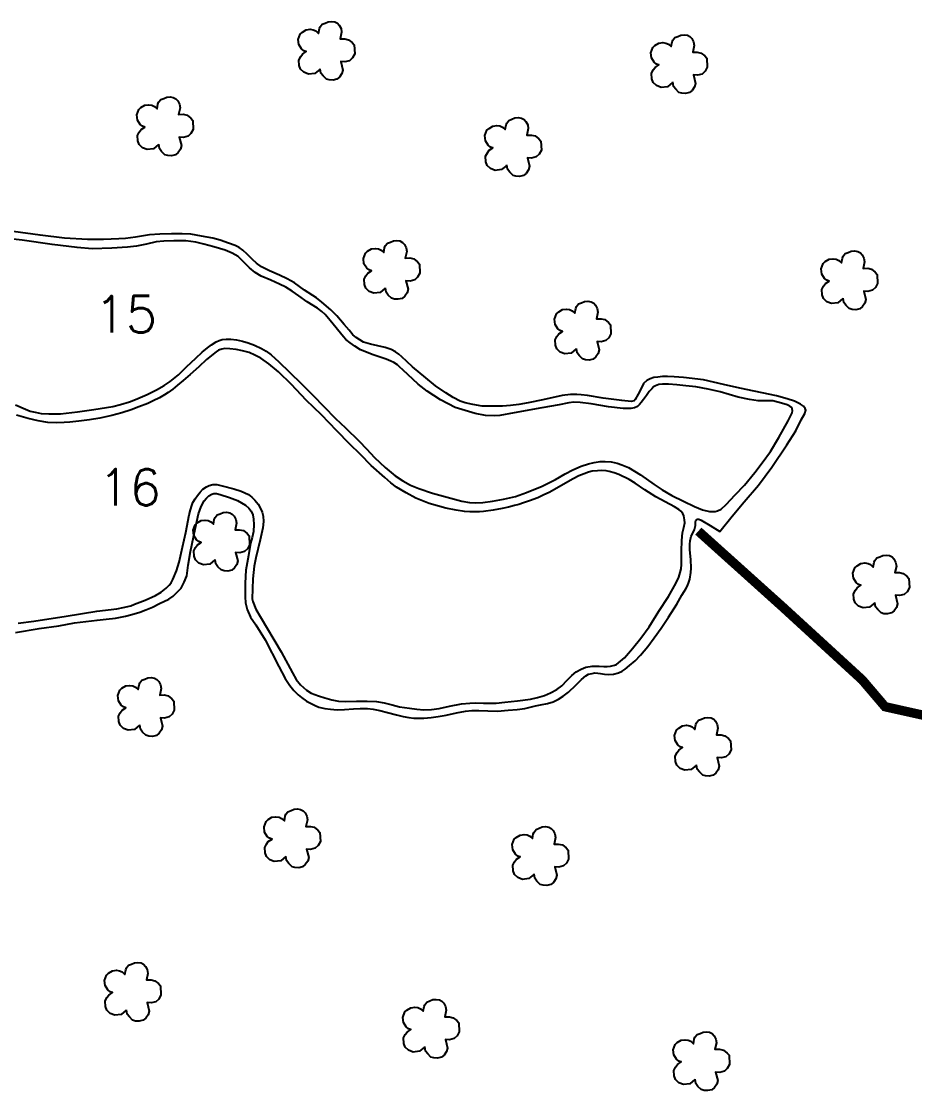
# Model space of a CAD drawing. Extents: x 728902 to 732052, y 7818439 to 7822894.
# Drawn here: x 729953 to 730429, y 7819767 to 7820338 of the extents above; entities that cross this region are included whole.
import ezdxf

# ---------------------------------------------------------------- set-up
doc = ezdxf.new("R2010")
doc.units = 0
doc.header["$MEASUREMENT"] = 0
doc.linetypes.add('CONTINUO', pattern=[0])
doc.layers.add('0114000205', color=1, linetype='Continuous', lineweight=25)
for name, color, linetype in [('0114000205015', 5, 'Continuous'), ('0114000205016', 5, 'Continuous'), ('ESTRADA', 1, 'Continuous'), ('MATO', 3, 'Continuous'), ('TEXTO_NUN_TAL', 7, 'Continuous')]:
    doc.layers.add(name, color=color, linetype=linetype)
doc.styles.add('Simplex', font='simplex.shx')

msp = doc.modelspace()

# ---------------------------------------------------------------- linework, layer by layer
at = {"layer": '0114000205'}
msp.add_lwpolyline([(729949.6, 7820011.75), (729962.31, 7820013.96), (729972.82, 7820015.35), (729981.19, 7820016.91), (729993.18, 7820018.43), (729997.96, 7820018.89), (730003.09, 7820019.52), (730008.4, 7820020.52), (730011.77, 7820021.41), (730015.99, 7820022.77), (730019.15, 7820023.93), (730022.68, 7820025.34), (730026.47, 7820027.25), (730031.42, 7820029.7), (730033.81, 7820031.25), (730036.28, 7820033.7), (730038.03, 7820035.56), (730039.72, 7820038.65), (730041, 7820042.14), (730041.87, 7820047.73), (730043.1, 7820054.98), (730045.61, 7820066.96), (730047.3, 7820075.24), (730048.79, 7820079.06), (730050.25, 7820082.03), (730051.51, 7820083.58), (730052.83, 7820084.76), (730054.36, 7820085.65), (730055.43, 7820085.97), (730056.89, 7820085.95), (730058.79, 7820085.56), (730063.87, 7820083.85), (730068.14, 7820082.19), (730070.18, 7820081.11), (730072.41, 7820079.83), (730074.24, 7820078.19), (730075.48, 7820076.58), (730076.29, 7820074.68), (730076.73, 7820072.34), (730076.8, 7820069.53), (730076.69, 7820065.67), (730075.96, 7820062.57), (730075.08, 7820059.5), (730073.95, 7820052.91), (730072.53, 7820045.13), (730072.2, 7820038.2), (730072.2, 7820030.86), (730072.35, 7820027.69), (730073.26, 7820024.11), (730075.02, 7820020.09), (730077.83, 7820015.86), (730082.92, 7820007.84), (730090.11, 7819993.71), (730093.5, 7819987.28), (730096.02, 7819983.54), (730098.24, 7819980.97), (730100.46, 7819978.63), (730102.28, 7819977.11), (730105.03, 7819975.18), (730109.58, 7819972.83), (730111.55, 7819972.05), (730114.65, 7819971.3), (730117.79, 7819970.91), (730121.38, 7819970.61), (730125.28, 7819970.68), (730130.11, 7819971.16), (730133.57, 7819971.34), (730137.49, 7819971.25), (730140.58, 7819970.88), (730144.02, 7819970.15), (730148.22, 7819969.2), (730153.06, 7819967.85), (730156.59, 7819967.03), (730159.48, 7819966.43), (730162.27, 7819966.18), (730164.93, 7819966.13), (730167.58, 7819966.15), (730171.48, 7819966.48), (730175.28, 7819967.05), (730179.48, 7819967.8), (730185.08, 7819969), (730189.73, 7819969.93), (730193.11, 7819970.16), (730196.89, 7819970.23), (730201.7, 7819970.03), (730206.95, 7819969.87), (730212.49, 7819970.3), (730217.33, 7819970.78), (730221.41, 7819971.36), (730227.21, 7819972.64), (730229.83, 7819973.17), (730233.54, 7819973.86), (730236.57, 7819974.82), (730239.5, 7819976.26), (730241.86, 7819977.82), (730244.69, 7819980), (730248.72, 7819983.76), (730251.68, 7819986.79), (730254.11, 7819988.74), (730255.53, 7819989.56), (730257.34, 7819990.02), (730258.77, 7819990.25), (730260.42, 7819990.18), (730261.85, 7819989.95), (730263.91, 7819989.54), (730266.13, 7819989.34), (730268.84, 7819989.63), (730271.45, 7819990.32), (730273.4, 7819991.21), (730275.01, 7819992.3), (730277.35, 7819994.15), (730280.35, 7819996.65), (730283.24, 7819999.8), (730287.12, 7820004.33), (730290.49, 7820008.94), (730294.25, 7820014.09), (730298.15, 7820019.97), (730302.51, 7820026.95), (730305.24, 7820031.77), (730306.45, 7820033.74), (730307.39, 7820035.21), (730308.2, 7820036.77), (730309.04, 7820038.74), (730309.48, 7820040.27), (730310.08, 7820043.78), (730310.22, 7820046.23), (730309.99, 7820050.83), (730309.53, 7820055.99), (730309.55, 7820058.92), (730309.71, 7820060.81), (730310.28, 7820063.18), (730311.31, 7820065.16), (730312.04, 7820066.81), (730312.52, 7820068.87), (730312.48, 7820070.96), (730312.74, 7820071.62), (730313.15, 7820072.06), (730313.7, 7820072.32), (730314.39, 7820072.35), (730315.64, 7820071.84), (730320.38, 7820068.94), (730325.58, 7820065.78), (730332.13, 7820073.83), (730338.54, 7820081.49), (730346.2, 7820090.38), (730353.26, 7820100.13), (730361.27, 7820112.04), (730366.04, 7820119.51), (730369.01, 7820125.31), (730370.87, 7820128.73), (730371.39, 7820130.55), (730371.13, 7820131.44), (730370.13, 7820132.62), (730368.64, 7820133.7), (730365.45, 7820135.35), (730361.52, 7820136.52), (730355.71, 7820138.06), (730336.18, 7820142.25), (730327.44, 7820144.26), (730316.86, 7820146.67), (730306.22, 7820147.91), (730301.2, 7820148.31), (730297.61, 7820148.46), (730294.86, 7820148.41), (730292.39, 7820148.18), (730290.27, 7820147.84), (730288.42, 7820147.26), (730286.61, 7820146.26), (730284.88, 7820144.72), (730283.76, 7820142.45), (730281.93, 7820139.1), (730280.41, 7820136.24), (730279.77, 7820135.52), (730278.16, 7820135.04), (730273.22, 7820135.57), (730263.23, 7820136.94), (730254.84, 7820138.31), (730251.62, 7820138.73), (730249.19, 7820138.9), (730245.91, 7820138.79), (730241.33, 7820138.25), (730231.13, 7820135.99), (730223.16, 7820134.39), (730218.23, 7820133.53), (730213.87, 7820133.05), (730209.47, 7820132.67), (730204.19, 7820132.56), (730198.73, 7820132.67), (730193.78, 7820133.49), (730189.57, 7820134.31), (730186.96, 7820135.24), (730183.2, 7820137.22), (730179.29, 7820139.71), (730173.76, 7820143.52), (730168.69, 7820147.8), (730161.58, 7820153.57), (730158.52, 7820156.38), (730155.76, 7820158.94), (730154.16, 7820160.4), (730152.48, 7820161.59), (730150.06, 7820162.85), (730146.93, 7820163.93), (730139.14, 7820165.65), (730135.38, 7820166.85), (730133.37, 7820167.93), (730131.47, 7820169.23), (730129.64, 7820170.72), (730127.7, 7820173.25), (730125.02, 7820176.28), (730121.07, 7820180.9), (730117.94, 7820184.1), (730113.12, 7820188.2), (730110.22, 7820190.44), (730103.81, 7820194.6), (730098.48, 7820198.49), (730094.64, 7820200.54), (730090.58, 7820202.48), (730085.25, 7820204.83), (730080.96, 7820207.06), (730078.24, 7820208.92), (730076.2, 7820210.9), (730073.28, 7820213.77), (730071.01, 7820215.9), (730069.03, 7820217.27), (730066.8, 7820218.28), (730063.26, 7820219.69), (730058.82, 7820221.19), (730054.94, 7820222.23), (730048.87, 7820223.31), (730043.17, 7820224.32), (730038.54, 7820224.54), (730032.88, 7820224.62), (730026.73, 7820224.47), (730021.15, 7820224.02), (730013.75, 7820222.76), (730008.28, 7820222.05), (730004.74, 7820221.83), (729996.55, 7820221.64), (729988.15, 7820221.53), (729975.74, 7820222.35), (729962.89, 7820223.92), (729948.43, 7820225.89)], dxfattribs=at)
at = {"layer": '0114000205015'}
msp.add_lwpolyline([(729949.71, 7820133.25), (729954.91, 7820130.97), (729957.51, 7820130.03), (729960.1, 7820129.34), (729963.34, 7820128.7), (729967.35, 7820128.54), (729973.68, 7820128.61), (729982.78, 7820129.65), (729991.4, 7820130.87), (730001.66, 7820132.43), (730005.74, 7820133.45), (730010.47, 7820134.99), (730013.73, 7820136.19), (730019.82, 7820138.76), (730024.9, 7820141.29), (730028.99, 7820143.58), (730032.11, 7820145.73), (730036.55, 7820149.39), (730040.87, 7820153.6), (730045.86, 7820158.16), (730049.26, 7820161.35), (730052.05, 7820163.66), (730054.31, 7820165.34), (730056.67, 7820166.89), (730058.35, 7820167.7), (730059.91, 7820168.17), (730062.13, 7820168.43), (730064.56, 7820168.43), (730067.58, 7820168.1), (730070.71, 7820167.37), (730073.85, 7820166.48), (730077.28, 7820165.23), (730080.89, 7820163.48), (730083.44, 7820161.95), (730086.03, 7820159.94), (730090.13, 7820156.3), (730095.94, 7820150.75), (730102.32, 7820144.49), (730108.43, 7820138.33), (730114.18, 7820132.51), (730120.36, 7820126.11), (730125.68, 7820121.08), (730133.08, 7820113.89), (730136.9, 7820109.76), (730141.25, 7820105.22), (730146.96, 7820099.89), (730152.19, 7820095.4), (730156.28, 7820092.75), (730160.38, 7820090.42), (730164.87, 7820088.6), (730172.18, 7820086.25), (730180.06, 7820084.01), (730187.83, 7820081.94), (730192.02, 7820081.19), (730195.09, 7820081.03), (730199.08, 7820081.29), (730204.28, 7820082), (730210.05, 7820083.01), (730216.52, 7820084.48), (730222.42, 7820086.5), (730230.76, 7820089.88), (730237.75, 7820093.47), (730242.95, 7820096.55), (730247.11, 7820098.72), (730251.45, 7820100.56), (730255.47, 7820101.83), (730258.4, 7820102.64), (730261.59, 7820103.09), (730264.26, 7820103.11), (730267.52, 7820102.83), (730270.68, 7820102.24), (730273.26, 7820101.23), (730276.71, 7820099.84), (730283.18, 7820096.01), (730290.46, 7820090.86), (730294.83, 7820088.02), (730299.96, 7820084.91), (730306.12, 7820081.96), (730312.03, 7820079.09), (730316.35, 7820077.3), (730320.06, 7820076.45), (730322.99, 7820076.38), (730324.38, 7820076.85), (730326.32, 7820077.66), (730328.84, 7820080.2), (730333.67, 7820085.35), (730338.65, 7820090.5), (730344.2, 7820097.21), (730348.22, 7820102.4), (730352.54, 7820108.36), (730357.01, 7820115.92), (730362.04, 7820124.87), (730364.12, 7820129.03), (730364.35, 7820130.12), (730364.07, 7820131.39), (730363.62, 7820132.05), (730362.82, 7820132.67), (730361.5, 7820133.3), (730358.52, 7820134.2), (730353.9, 7820135.45), (730351.08, 7820135.48), (730349.83, 7820135.48), (730348.15, 7820135.41), (730346.02, 7820135.51), (730341.33, 7820136.24), (730335.24, 7820137.44), (730325.74, 7820140.21), (730319.31, 7820141.64), (730312.78, 7820142.85), (730307.47, 7820143.48), (730302.6, 7820143.99), (730298.08, 7820144.35), (730295, 7820144.28), (730293, 7820144.11), (730291.19, 7820143.51), (730290.18, 7820142.91), (730289.17, 7820141.91), (730287.9, 7820140.43), (730286.37, 7820138.35), (730284.79, 7820136.17), (730283.59, 7820134.64), (730282.73, 7820133.5), (730281.66, 7820132.42), (730280.03, 7820131.75), (730278, 7820131.44), (730273.91, 7820131.44), (730266.15, 7820132.23), (730256.95, 7820133.86), (730251.05, 7820134.54), (730247.65, 7820134.69), (730244.92, 7820134.35), (730239.84, 7820133.4), (730230.6, 7820131.81), (730215.81, 7820129.01), (730208.11, 7820127.65), (730205.09, 7820127.38), (730200.51, 7820127.69), (730194.91, 7820128.71), (730184.35, 7820131.85), (730176.47, 7820136.05), (730169.43, 7820140.59), (730164.51, 7820144.31), (730156.33, 7820151.93), (730154.75, 7820153.46), (730153.5, 7820154.68), (730151.62, 7820155.84), (730150.04, 7820156.65), (730147.47, 7820157.7), (730140.58, 7820159.94), (730133.76, 7820162.63), (730130.77, 7820164.55), (730128.28, 7820166.33), (730125.86, 7820168.26), (730124.68, 7820169.55), (730117.6, 7820178.31), (730114.91, 7820181.52), (730113.17, 7820183.15), (730110.86, 7820184.85), (730105.26, 7820188.36), (730100.82, 7820191.46), (730097.35, 7820193.93), (730093.87, 7820196.05), (730090.55, 7820197.78), (730085.86, 7820199.79), (730080.71, 7820202.06), (730077.57, 7820204.03), (730074.61, 7820206.49), (730071.39, 7820209.68), (730068.41, 7820212.42), (730065.32, 7820214.3), (730061.5, 7820215.85), (730055.42, 7820217.61), (730050.19, 7820219.08), (730045.87, 7820220.1), (730040.48, 7820220.76), (730034.19, 7820220.87), (730028.86, 7820220.75), (730024.75, 7820220.26), (730019.6, 7820219.09), (730014.25, 7820217.95), (730009.43, 7820217.54), (730001.02, 7820216.86), (729990.52, 7820216.59), (729982.62, 7820217.27), (729969.25, 7820218.97), (729953.24, 7820221.14), (729938.45, 7820222.8)], dxfattribs=at)
at = {"layer": '0114000205016'}
msp.add_lwpolyline([(729951.14, 7820016.76), (729959.41, 7820017.9), (729976.75, 7820020.57), (729992.96, 7820023.13), (730003.65, 7820024.52), (730007.12, 7820025.11), (730011.14, 7820026.15), (730013.08, 7820026.88), (730018.8, 7820029.13), (730024.32, 7820031.56), (730027.44, 7820033.4), (730029.98, 7820035.41), (730031.64, 7820037.11), (730032.72, 7820038.39), (730033.52, 7820040.03), (730035.56, 7820044.78), (730036.92, 7820049.45), (730038.72, 7820057.37), (730040.6, 7820065.24), (730042.4, 7820074.54), (730043.06, 7820077.26), (730043.76, 7820079.54), (730044.35, 7820081.14), (730045.45, 7820083.08), (730046.77, 7820085.02), (730048.12, 7820086.75), (730049.69, 7820088.29), (730051.53, 7820089.64), (730052.98, 7820090.29), (730054.99, 7820090.78), (730057.14, 7820090.75), (730059.95, 7820090.16), (730066.09, 7820088.56), (730070.14, 7820087.31), (730073.91, 7820085.54), (730075.81, 7820084.02), (730077.3, 7820082.49), (730079.14, 7820080.38), (730080.39, 7820078.06), (730081.26, 7820076.12), (730081.85, 7820073.9), (730081.95, 7820070.99), (730081.6, 7820067.69), (730080.29, 7820061.27), (730077.9, 7820051.69), (730077.1, 7820047.18), (730076.23, 7820040.48), (730076.06, 7820035.11), (730076.02, 7820029.73), (730076.34, 7820028.31), (730077.83, 7820024.25), (730080.22, 7820020.36), (730091.46, 7820001.46), (730097.5, 7819990.39), (730099.44, 7819986.71), (730101.8, 7819983.92), (730104.96, 7819980.98), (730107.46, 7819979.52), (730111.37, 7819977.96), (730114.81, 7819976.89), (730118.52, 7819975.88), (730122.05, 7819975.16), (730125.76, 7819974.98), (730131.69, 7819975.19), (730137.4, 7819975.15), (730142.29, 7819974.98), (730146.38, 7819974.35), (730150.68, 7819973.21), (730154.64, 7819972.17), (730159.87, 7819971.48), (730163.89, 7819970.92), (730167.57, 7819970.51), (730171.61, 7819970.78), (730175.77, 7819971.34), (730181.21, 7819972.58), (730187.63, 7819973.8), (730192.04, 7819974.21), (730195.02, 7819974.28), (730199.43, 7819974.07), (730206.19, 7819974.14), (730210.85, 7819974.69), (730217.47, 7819975.39), (730224.48, 7819976.32), (730228.26, 7819977.12), (730232.04, 7819978.23), (730235.23, 7819979.55), (730238.63, 7819981.46), (730241.3, 7819983.43), (730243.98, 7819986.32), (730246.48, 7819988.89), (730248.87, 7819990.83), (730251.47, 7819992.28), (730254.11, 7819993.32), (730257.33, 7819993.91), (730261.21, 7819993.91), (730263.66, 7819993.64), (730265.43, 7819993.64), (730267.12, 7819993.81), (730269.34, 7819994.36), (730270.35, 7819994.82), (730271.53, 7819995.61), (730274.68, 7819998.38), (730278.99, 7820003.28), (730283.43, 7820008.76), (730287.77, 7820014.84), (730293.07, 7820023.19), (730298.21, 7820031.04), (730302.12, 7820037.9), (730303.69, 7820041.28), (730304.45, 7820043.84), (730304.83, 7820045.88), (730305.01, 7820048.18), (730305.01, 7820055.32), (730305.18, 7820060.88), (730305.67, 7820064.97), (730306.29, 7820067.95), (730306.88, 7820070.38), (730306.74, 7820071.95), (730306.36, 7820074.13), (730305.77, 7820075.41), (730304.8, 7820076.56), (730303.73, 7820077.42), (730301.33, 7820078.95), (730291.44, 7820084.3), (730285.59, 7820087.9), (730280.27, 7820091.5), (730277.11, 7820093.55), (730271.67, 7820096.08), (730269.1, 7820097.09), (730266.55, 7820097.76), (730264.94, 7820098.09), (730262.6, 7820098.24), (730260.28, 7820098.18), (730257.47, 7820097.92), (730255.51, 7820097.44), (730253.09, 7820096.57), (730250.32, 7820095.39), (730247.25, 7820093.82), (730239.51, 7820089.39), (730234.75, 7820086.73), (730231.33, 7820085.05), (730228.34, 7820083.74), (730224, 7820082.06), (730220.74, 7820080.97), (730218.19, 7820080.14), (730216.03, 7820079.55), (730212.83, 7820078.7), (730209.4, 7820078.02), (730204.62, 7820077.1), (730199.36, 7820076.43), (730197.29, 7820076.25), (730194.96, 7820076.17), (730192.19, 7820076.21), (730189.35, 7820076.45), (730184.87, 7820077.04), (730179.25, 7820078.26), (730170.41, 7820080.74), (730163.38, 7820083.49), (730158.19, 7820086.37), (730153, 7820089.43), (730149.97, 7820091.74), (730146.73, 7820094.58), (730139.45, 7820101.03), (730133.77, 7820106.81), (730127.82, 7820112.47), (730121.16, 7820119.54), (730112.87, 7820127.91), (730104.84, 7820135.75), (730097.01, 7820144.23), (730089.92, 7820150.94), (730084.81, 7820155.22), (730080.54, 7820158.19), (730077.4, 7820159.83), (730074.33, 7820161.22), (730070.77, 7820162.13), (730067.39, 7820162.86), (730063.94, 7820163.28), (730061.28, 7820163.31), (730059.71, 7820163.07), (730058.04, 7820162.44), (730056.74, 7820161.57), (730051.57, 7820157.53), (730047.53, 7820153.69), (730042.84, 7820149.53), (730039.14, 7820146.36), (730036.11, 7820143.78), (730033.56, 7820141.72), (730031.12, 7820139.98), (730029.2, 7820138.62), (730026.57, 7820137.03), (730023.19, 7820135.4), (730020.22, 7820134.07), (730015.44, 7820132.22), (730011.35, 7820130.68), (730006.36, 7820129.11), (730000.99, 7820127.72), (729994.57, 7820126.29), (729989.1, 7820125.37), (729983.42, 7820124.68), (729978.64, 7820124.12), (729975.6, 7820123.88), (729971.55, 7820123.7), (729966.81, 7820123.91), (729961.65, 7820124.82), (729956.36, 7820126.11), (729950.26, 7820127.89)], dxfattribs=at)
at = {"layer": 'ESTRADA', "linetype": 'ByBlock', "const_width": 5}
msp.add_lwpolyline([(731001.25, 7819936.95), (730924.31, 7819864.87), (730900.67, 7819852.28), (730864.15, 7819847.83), (730816.02, 7819853.37), (730814.18, 7819854.01), (730775.43, 7819868.03), (730709.6, 7819891), (730656.65, 7819905.81), (730592.99, 7819929.37), (730554.17, 7819937.85), (730514.18, 7819951.89), (730460.55, 7819961.8), (730413.72, 7819972.23), (730401.55, 7819986.52), (730359.41, 7820025.15), (730314.06, 7820065.93)], dxfattribs=at)
at = {"layer": 'MATO', "linetype": 'CONTINUO'}
for points in [[(730112.17, 7820312.49, 0), (730109.46, 7820310.21, 0), (730106.01, 7820309.82, 0), (730103.56, 7820310.77, 0), (730101.81, 7820312.48, 0), (730101.09, 7820314.44, 0), (730100.9, 7820317.34, 0), (730101.84, 7820319.17, 0), (730102.83, 7820320.52, 0), (730104.81, 7820321.86, 0), (730103.55, 7820322.27, 0), (730102.31, 7820323.3, 0), (730100.84, 7820325.6, 0), (730100.58, 7820328.35, 0), (730101.63, 7820331.21, 0), (730102.74, 7820332.23, 0), (730104.77, 7820333.47, 0), (730106.89, 7820333.75, 0), (730108.59, 7820333.51, 0), (730109.93, 7820332.89, 0), (730111.41, 7820331.58, 0), (730111.85, 7820334.09, 0), (730112.22, 7820335.09, 0), (730113.32, 7820336.48, 0), (730114.96, 7820337.08, 0), (730116.56, 7820337.79, 0), (730118.35, 7820337.96, 0), (730120.05, 7820337.71, 0), (730121.43, 7820336.99, 0), (730122.46, 7820335.88, 0), (730123.36, 7820334.1, 0), (730123.71, 7820332.13, 0), (730122.89, 7820328.62, 0), (730125.36, 7820328.66, 0), (730127.39, 7820328.17, 0), (730129.31, 7820326.64, 0), (730130.38, 7820325.43, 0), (730130.67, 7820320.59, 0), (730129.48, 7820318.42, 0), (730127.9, 7820316.98, 0), (730125.42, 7820316.32, 0), (730123.25, 7820316.51, 0), (730124.41, 7820311.99, 0), (730123.88, 7820310.06, 0), (730122.57, 7820308.22, 0), (730121.13, 7820307.08, 0), (730119.09, 7820306.57, 0), (730117.06, 7820306.7, 0), (730115.54, 7820307.13, 0), (730113.8, 7820308.84, 0), (730112.61, 7820310.38, 0), (730112.25, 7820312.72, 0)], [(730300.34, 7820305.38, 0), (730297.63, 7820303.1, 0), (730294.18, 7820302.71, 0), (730291.73, 7820303.66, 0), (730289.99, 7820305.37, 0), (730289.27, 7820307.33, 0), (730289.07, 7820310.23, 0), (730290.01, 7820312.06, 0), (730291, 7820313.41, 0), (730292.99, 7820314.75, 0), (730291.72, 7820315.16, 0), (730290.48, 7820316.18, 0), (730289.01, 7820318.49, 0), (730288.75, 7820321.24, 0), (730289.81, 7820324.1, 0), (730290.92, 7820325.12, 0), (730292.94, 7820326.36, 0), (730295.06, 7820326.64, 0), (730296.76, 7820326.4, 0), (730298.11, 7820325.78, 0), (730299.58, 7820324.47, 0), (730300.02, 7820326.98, 0), (730300.4, 7820327.98, 0), (730301.49, 7820329.37, 0), (730303.13, 7820329.97, 0), (730304.73, 7820330.68, 0), (730306.53, 7820330.85, 0), (730308.23, 7820330.6, 0), (730309.61, 7820329.87, 0), (730310.63, 7820328.77, 0), (730311.53, 7820326.99, 0), (730311.88, 7820325.02, 0), (730311.07, 7820321.51, 0), (730313.53, 7820321.54, 0), (730315.57, 7820321.05, 0), (730317.49, 7820319.53, 0), (730318.55, 7820318.32, 0), (730318.84, 7820313.48, 0), (730317.65, 7820311.31, 0), (730316.08, 7820309.87, 0), (730313.59, 7820309.2, 0), (730311.42, 7820309.4, 0), (730312.58, 7820304.88, 0), (730312.05, 7820302.95, 0), (730310.74, 7820301.11, 0), (730309.3, 7820299.97, 0), (730307.26, 7820299.46, 0), (730305.23, 7820299.59, 0), (730303.71, 7820300.02, 0), (730301.97, 7820301.73, 0), (730300.79, 7820303.27, 0), (730300.42, 7820305.61, 0)], [(730025.99, 7820272.19, 0), (730023.28, 7820269.92, 0), (730019.83, 7820269.52, 0), (730017.38, 7820270.47, 0), (730015.63, 7820272.18, 0), (730014.91, 7820274.14, 0), (730014.72, 7820277.04, 0), (730015.66, 7820278.87, 0), (730016.65, 7820280.22, 0), (730018.63, 7820281.57, 0), (730017.37, 7820281.97, 0), (730016.13, 7820283, 0), (730014.66, 7820285.3, 0), (730014.4, 7820288.05, 0), (730015.45, 7820290.91, 0), (730016.56, 7820291.94, 0), (730018.59, 7820293.17, 0), (730020.71, 7820293.46, 0), (730022.41, 7820293.21, 0), (730023.75, 7820292.59, 0), (730025.23, 7820291.28, 0), (730025.67, 7820293.79, 0), (730026.04, 7820294.79, 0), (730027.14, 7820296.19, 0), (730028.78, 7820296.79, 0), (730030.38, 7820297.49, 0), (730032.17, 7820297.66, 0), (730033.87, 7820297.42, 0), (730035.25, 7820296.69, 0), (730036.28, 7820295.58, 0), (730037.18, 7820293.81, 0), (730037.53, 7820291.83, 0), (730036.71, 7820288.32, 0), (730039.18, 7820288.36, 0), (730041.21, 7820287.87, 0), (730043.13, 7820286.35, 0), (730044.2, 7820285.13, 0), (730044.49, 7820280.29, 0), (730043.3, 7820278.12, 0), (730041.72, 7820276.68, 0), (730039.24, 7820276.02, 0), (730037.07, 7820276.21, 0), (730038.23, 7820271.69, 0), (730037.7, 7820269.76, 0), (730036.39, 7820267.92, 0), (730034.95, 7820266.78, 0), (730032.91, 7820266.28, 0), (730030.88, 7820266.4, 0), (730029.36, 7820266.83, 0), (730027.62, 7820268.54, 0), (730026.43, 7820270.08, 0), (730026.07, 7820272.42, 0)], [(730211.79, 7820261.13, 0), (730209.08, 7820258.85, 0), (730205.63, 7820258.46, 0), (730203.18, 7820259.41, 0), (730201.43, 7820261.12, 0), (730200.72, 7820263.08, 0), (730200.52, 7820265.98, 0), (730201.46, 7820267.81, 0), (730202.45, 7820269.16, 0), (730204.43, 7820270.5, 0), (730203.17, 7820270.91, 0), (730201.93, 7820271.93, 0), (730200.46, 7820274.24, 0), (730200.2, 7820276.99, 0), (730201.26, 7820279.85, 0), (730202.37, 7820280.87, 0), (730204.39, 7820282.11, 0), (730206.51, 7820282.39, 0), (730208.21, 7820282.15, 0), (730209.55, 7820281.53, 0), (730211.03, 7820280.22, 0), (730211.47, 7820282.73, 0), (730211.84, 7820283.73, 0), (730212.94, 7820285.12, 0), (730214.58, 7820285.72, 0), (730216.18, 7820286.43, 0), (730217.97, 7820286.6, 0), (730219.67, 7820286.35, 0), (730221.06, 7820285.62, 0), (730222.08, 7820284.52, 0), (730222.98, 7820282.74, 0), (730223.33, 7820280.77, 0), (730222.51, 7820277.26, 0), (730224.98, 7820277.29, 0), (730227.01, 7820276.81, 0), (730228.93, 7820275.28, 0), (730230, 7820274.07, 0), (730230.29, 7820269.23, 0), (730229.1, 7820267.06, 0), (730227.52, 7820265.62, 0), (730225.04, 7820264.96, 0), (730222.87, 7820265.15, 0), (730224.03, 7820260.63, 0), (730223.5, 7820258.7, 0), (730222.19, 7820256.86, 0), (730220.75, 7820255.72, 0), (730218.71, 7820255.21, 0), (730216.68, 7820255.34, 0), (730215.16, 7820255.77, 0), (730213.42, 7820257.48, 0), (730212.23, 7820259.02, 0), (730211.87, 7820261.36, 0)], [(730146.96, 7820195.55, 0), (730144.24, 7820193.27, 0), (730140.8, 7820192.87, 0), (730138.34, 7820193.83, 0), (730136.6, 7820195.54, 0), (730135.88, 7820197.5, 0), (730135.69, 7820200.4, 0), (730136.63, 7820202.22, 0), (730137.62, 7820203.58, 0), (730139.6, 7820204.92, 0), (730138.34, 7820205.32, 0), (730137.09, 7820206.35, 0), (730135.63, 7820208.66, 0), (730135.37, 7820211.4, 0), (730136.42, 7820214.26, 0), (730137.53, 7820215.29, 0), (730139.56, 7820216.53, 0), (730141.68, 7820216.81, 0), (730143.38, 7820216.57, 0), (730144.72, 7820215.95, 0), (730146.19, 7820214.63, 0), (730146.64, 7820217.14, 0), (730147.01, 7820218.15, 0), (730148.11, 7820219.54, 0), (730149.75, 7820220.14, 0), (730151.34, 7820220.85, 0), (730153.14, 7820221.01, 0), (730154.84, 7820220.77, 0), (730156.22, 7820220.04, 0), (730157.25, 7820218.93, 0), (730158.15, 7820217.16, 0), (730158.5, 7820215.19, 0), (730157.68, 7820211.67, 0), (730160.14, 7820211.71, 0), (730162.18, 7820211.22, 0), (730164.1, 7820209.7, 0), (730165.17, 7820208.48, 0), (730165.45, 7820203.64, 0), (730164.27, 7820201.48, 0), (730162.69, 7820200.03, 0), (730160.21, 7820199.37, 0), (730158.03, 7820199.56, 0), (730159.2, 7820195.04, 0), (730158.66, 7820193.12, 0), (730157.36, 7820191.28, 0), (730155.92, 7820190.13, 0), (730153.88, 7820189.63, 0), (730151.85, 7820189.75, 0), (730150.33, 7820190.18, 0), (730148.59, 7820191.9, 0), (730147.4, 7820193.44, 0), (730147.04, 7820195.78, 0)], [(730391.26, 7820190.02, 0), (730388.55, 7820187.74, 0), (730385.11, 7820187.34, 0), (730382.65, 7820188.3, 0), (730380.91, 7820190.01, 0), (730380.19, 7820191.97, 0), (730380, 7820194.86, 0), (730380.94, 7820196.69, 0), (730381.93, 7820198.04, 0), (730383.91, 7820199.39, 0), (730382.65, 7820199.79, 0), (730381.4, 7820200.82, 0), (730379.94, 7820203.13, 0), (730379.67, 7820205.87, 0), (730380.73, 7820208.73, 0), (730381.84, 7820209.76, 0), (730383.86, 7820211, 0), (730385.99, 7820211.28, 0), (730387.69, 7820211.04, 0), (730389.03, 7820210.42, 0), (730390.5, 7820209.1, 0), (730390.94, 7820211.61, 0), (730391.32, 7820212.62, 0), (730392.42, 7820214.01, 0), (730394.06, 7820214.61, 0), (730395.65, 7820215.32, 0), (730397.45, 7820215.48, 0), (730399.15, 7820215.24, 0), (730400.53, 7820214.51, 0), (730401.56, 7820213.4, 0), (730402.45, 7820211.63, 0), (730402.81, 7820209.66, 0), (730401.99, 7820206.14, 0), (730404.45, 7820206.18, 0), (730406.49, 7820205.69, 0), (730408.41, 7820204.17, 0), (730409.47, 7820202.95, 0), (730409.76, 7820198.11, 0), (730408.58, 7820195.95, 0), (730407, 7820194.5, 0), (730404.52, 7820193.84, 0), (730402.34, 7820194.03, 0), (730403.51, 7820189.51, 0), (730402.97, 7820187.59, 0), (730401.67, 7820185.75, 0), (730400.23, 7820184.6, 0), (730398.18, 7820184.1, 0), (730396.16, 7820184.22, 0), (730394.64, 7820184.65, 0), (730392.9, 7820186.36, 0), (730391.71, 7820187.91, 0), (730391.35, 7820190.25, 0)], [(730248.95, 7820163.15, 0), (730246.24, 7820160.87, 0), (730242.79, 7820160.48, 0), (730240.34, 7820161.43, 0), (730238.59, 7820163.14, 0), (730237.88, 7820165.1, 0), (730237.68, 7820168, 0), (730238.62, 7820169.83, 0), (730239.61, 7820171.18, 0), (730241.59, 7820172.52, 0), (730240.33, 7820172.93, 0), (730239.09, 7820173.95, 0), (730237.62, 7820176.26, 0), (730237.36, 7820179.01, 0), (730238.42, 7820181.87, 0), (730239.53, 7820182.89, 0), (730241.55, 7820184.13, 0), (730243.67, 7820184.41, 0), (730245.37, 7820184.17, 0), (730246.71, 7820183.55, 0), (730248.19, 7820182.24, 0), (730248.63, 7820184.75, 0), (730249, 7820185.75, 0), (730250.1, 7820187.14, 0), (730251.74, 7820187.74, 0), (730253.34, 7820188.45, 0), (730255.13, 7820188.62, 0), (730256.83, 7820188.37, 0), (730258.22, 7820187.64, 0), (730259.24, 7820186.54, 0), (730260.14, 7820184.76, 0), (730260.49, 7820182.79, 0), (730259.67, 7820179.28, 0), (730262.14, 7820179.31, 0), (730264.17, 7820178.83, 0), (730266.09, 7820177.3, 0), (730267.16, 7820176.09, 0), (730267.45, 7820171.25, 0), (730266.26, 7820169.08, 0), (730264.68, 7820167.64, 0), (730262.2, 7820166.98, 0), (730260.03, 7820167.17, 0), (730261.19, 7820162.65, 0), (730260.66, 7820160.72, 0), (730259.35, 7820158.88, 0), (730257.91, 7820157.74, 0), (730255.87, 7820157.23, 0), (730253.84, 7820157.36, 0), (730252.32, 7820157.79, 0), (730250.58, 7820159.5, 0), (730249.39, 7820161.04, 0), (730249.03, 7820163.38, 0)], [(730056.06, 7820050.55, 0), (730053.35, 7820048.27, 0), (730049.91, 7820047.87, 0), (730047.45, 7820048.83, 0), (730045.71, 7820050.54, 0), (730044.99, 7820052.5, 0), (730044.8, 7820055.4, 0), (730045.74, 7820057.22, 0), (730046.73, 7820058.58, 0), (730048.71, 7820059.92, 0), (730047.45, 7820060.32, 0), (730046.2, 7820061.35, 0), (730044.74, 7820063.66, 0), (730044.48, 7820066.41, 0), (730045.53, 7820069.27, 0), (730046.64, 7820070.29, 0), (730048.67, 7820071.53, 0), (730050.79, 7820071.81, 0), (730052.49, 7820071.57, 0), (730053.83, 7820070.95, 0), (730055.3, 7820069.63, 0), (730055.75, 7820072.15, 0), (730056.12, 7820073.15, 0), (730057.22, 7820074.54, 0), (730058.86, 7820075.14, 0), (730060.45, 7820075.85, 0), (730062.25, 7820076.01, 0), (730063.95, 7820075.77, 0), (730065.33, 7820075.04, 0), (730066.36, 7820073.93, 0), (730067.26, 7820072.16, 0), (730067.61, 7820070.19, 0), (730066.79, 7820066.68, 0), (730069.25, 7820066.71, 0), (730071.29, 7820066.22, 0), (730073.21, 7820064.7, 0), (730074.28, 7820063.48, 0), (730074.56, 7820058.65, 0), (730073.38, 7820056.48, 0), (730071.8, 7820055.04, 0), (730069.32, 7820054.37, 0), (730067.14, 7820054.56, 0), (730068.31, 7820050.04, 0), (730067.77, 7820048.12, 0), (730066.47, 7820046.28, 0), (730065.03, 7820045.13, 0), (730062.99, 7820044.63, 0), (730060.96, 7820044.75, 0), (730059.44, 7820045.19, 0), (730057.7, 7820046.9, 0), (730056.51, 7820048.44, 0), (730056.15, 7820050.78, 0)], [(730408.19, 7820027.68, 0), (730405.48, 7820025.4, 0), (730402.04, 7820025, 0), (730399.58, 7820025.96, 0), (730397.84, 7820027.67, 0), (730397.12, 7820029.63, 0), (730396.93, 7820032.53, 0), (730397.87, 7820034.35, 0), (730398.86, 7820035.71, 0), (730400.84, 7820037.05, 0), (730399.58, 7820037.45, 0), (730398.33, 7820038.48, 0), (730396.87, 7820040.79, 0), (730396.6, 7820043.54, 0), (730397.66, 7820046.4, 0), (730398.77, 7820047.42, 0), (730400.79, 7820048.66, 0), (730402.92, 7820048.94, 0), (730404.62, 7820048.7, 0), (730405.96, 7820048.08, 0), (730407.43, 7820046.76, 0), (730407.87, 7820049.28, 0), (730408.25, 7820050.28, 0), (730409.35, 7820051.67, 0), (730410.99, 7820052.27, 0), (730412.58, 7820052.98, 0), (730414.38, 7820053.14, 0), (730416.08, 7820052.9, 0), (730417.46, 7820052.17, 0), (730418.49, 7820051.06, 0), (730419.38, 7820049.29, 0), (730419.74, 7820047.32, 0), (730418.92, 7820043.8, 0), (730421.38, 7820043.84, 0), (730423.42, 7820043.35, 0), (730425.34, 7820041.83, 0), (730426.41, 7820040.61, 0), (730426.69, 7820035.77, 0), (730425.51, 7820033.61, 0), (730423.93, 7820032.17, 0), (730421.45, 7820031.5, 0), (730419.27, 7820031.69, 0), (730420.44, 7820027.17, 0), (730419.9, 7820025.25, 0), (730418.6, 7820023.41, 0), (730417.16, 7820022.26, 0), (730415.11, 7820021.76, 0), (730413.09, 7820021.88, 0), (730411.57, 7820022.32, 0), (730409.83, 7820024.03, 0), (730408.64, 7820025.57, 0), (730408.28, 7820027.91, 0)], [(730015.87, 7819962.32, 0), (730013.16, 7819960.05, 0), (730009.71, 7819959.65, 0), (730007.26, 7819960.61, 0), (730005.51, 7819962.32, 0), (730004.8, 7819964.28, 0), (730004.6, 7819967.17, 0), (730005.54, 7819969, 0), (730006.53, 7819970.35, 0), (730008.51, 7819971.7, 0), (730007.25, 7819972.1, 0), (730006.01, 7819973.13, 0), (730004.54, 7819975.44, 0), (730004.28, 7819978.18, 0), (730005.34, 7819981.04, 0), (730006.45, 7819982.07, 0), (730008.47, 7819983.3, 0), (730010.59, 7819983.59, 0), (730012.29, 7819983.35, 0), (730013.63, 7819982.73, 0), (730015.11, 7819981.41, 0), (730015.55, 7819983.92, 0), (730015.92, 7819984.93, 0), (730017.02, 7819986.32, 0), (730018.66, 7819986.92, 0), (730020.26, 7819987.63, 0), (730022.05, 7819987.79, 0), (730023.75, 7819987.55, 0), (730025.14, 7819986.82, 0), (730026.16, 7819985.71, 0), (730027.06, 7819983.94, 0), (730027.41, 7819981.97, 0), (730026.59, 7819978.45, 0), (730029.06, 7819978.49, 0), (730031.09, 7819978, 0), (730033.01, 7819976.48, 0), (730034.08, 7819975.26, 0), (730034.37, 7819970.42, 0), (730033.18, 7819968.26, 0), (730031.6, 7819966.81, 0), (730029.12, 7819966.15, 0), (730026.95, 7819966.34, 0), (730028.11, 7819961.82, 0), (730027.58, 7819959.9, 0), (730026.27, 7819958.06, 0), (730024.83, 7819956.91, 0), (730022.79, 7819956.41, 0), (730020.76, 7819956.53, 0), (730019.24, 7819956.96, 0), (730017.5, 7819958.67, 0), (730016.31, 7819960.22, 0), (730015.95, 7819962.56, 0)], [(730313.01, 7819941.06, 0), (730310.3, 7819938.78, 0), (730306.86, 7819938.38, 0), (730304.4, 7819939.34, 0), (730302.66, 7819941.05, 0), (730301.94, 7819943.01, 0), (730301.75, 7819945.91, 0), (730302.68, 7819947.73, 0), (730303.68, 7819949.09, 0), (730305.66, 7819950.43, 0), (730304.4, 7819950.83, 0), (730303.15, 7819951.86, 0), (730301.69, 7819954.17, 0), (730301.42, 7819956.91, 0), (730302.48, 7819959.78, 0), (730303.59, 7819960.8, 0), (730305.61, 7819962.04, 0), (730307.74, 7819962.32, 0), (730309.44, 7819962.08, 0), (730310.78, 7819961.46, 0), (730312.25, 7819960.14, 0), (730312.69, 7819962.65, 0), (730313.07, 7819963.66, 0), (730314.17, 7819965.05, 0), (730315.81, 7819965.65, 0), (730317.4, 7819966.36, 0), (730319.2, 7819966.52, 0), (730320.9, 7819966.28, 0), (730322.28, 7819965.55, 0), (730323.31, 7819964.44, 0), (730324.2, 7819962.67, 0), (730324.56, 7819960.7, 0), (730323.74, 7819957.18, 0), (730326.2, 7819957.22, 0), (730328.24, 7819956.73, 0), (730330.16, 7819955.21, 0), (730331.22, 7819953.99, 0), (730331.51, 7819949.15, 0), (730330.33, 7819946.99, 0), (730328.75, 7819945.54, 0), (730326.27, 7819944.88, 0), (730324.09, 7819945.07, 0), (730325.25, 7819940.55, 0), (730324.72, 7819938.63, 0), (730323.42, 7819936.79, 0), (730321.98, 7819935.64, 0), (730319.93, 7819935.14, 0), (730317.91, 7819935.26, 0), (730316.39, 7819935.7, 0), (730314.64, 7819937.41, 0), (730313.46, 7819938.95, 0), (730313.1, 7819941.29, 0)], [(730093.9, 7819892.22, 0), (730091.19, 7819889.94, 0), (730087.74, 7819889.55, 0), (730085.29, 7819890.5, 0), (730083.54, 7819892.21, 0), (730082.83, 7819894.17, 0), (730082.63, 7819897.07, 0), (730083.57, 7819898.9, 0), (730084.56, 7819900.25, 0), (730086.54, 7819901.59, 0), (730085.28, 7819902, 0), (730084.04, 7819903.02, 0), (730082.57, 7819905.33, 0), (730082.31, 7819908.08, 0), (730083.37, 7819910.94, 0), (730084.48, 7819911.96, 0), (730086.5, 7819913.2, 0), (730088.62, 7819913.48, 0), (730090.32, 7819913.24, 0), (730091.66, 7819912.62, 0), (730093.14, 7819911.31, 0), (730093.58, 7819913.82, 0), (730093.95, 7819914.82, 0), (730095.05, 7819916.21, 0), (730096.69, 7819916.81, 0), (730098.29, 7819917.52, 0), (730100.08, 7819917.69, 0), (730101.78, 7819917.44, 0), (730103.17, 7819916.71, 0), (730104.19, 7819915.61, 0), (730105.09, 7819913.83, 0), (730105.44, 7819911.86, 0), (730104.62, 7819908.35, 0), (730107.09, 7819908.38, 0), (730109.12, 7819907.89, 0), (730111.04, 7819906.37, 0), (730112.11, 7819905.16, 0), (730112.4, 7819900.32, 0), (730111.21, 7819898.15, 0), (730109.63, 7819896.71, 0), (730107.15, 7819896.04, 0), (730104.98, 7819896.24, 0), (730106.14, 7819891.72, 0), (730105.61, 7819889.79, 0), (730104.3, 7819887.95, 0), (730102.86, 7819886.81, 0), (730100.82, 7819886.3, 0), (730098.79, 7819886.43, 0), (730097.27, 7819886.86, 0), (730095.53, 7819888.57, 0), (730094.34, 7819890.11, 0), (730093.98, 7819892.45, 0)], [(730226.31, 7819882.77, 0), (730223.6, 7819880.49, 0), (730220.16, 7819880.09, 0), (730217.7, 7819881.05, 0), (730215.96, 7819882.76, 0), (730215.24, 7819884.72, 0), (730215.05, 7819887.62, 0), (730215.98, 7819889.44, 0), (730216.97, 7819890.8, 0), (730218.96, 7819892.14, 0), (730217.7, 7819892.54, 0), (730216.45, 7819893.57, 0), (730214.99, 7819895.88, 0), (730214.72, 7819898.62, 0), (730215.78, 7819901.48, 0), (730216.89, 7819902.51, 0), (730218.91, 7819903.75, 0), (730221.04, 7819904.03, 0), (730222.74, 7819903.79, 0), (730224.08, 7819903.17, 0), (730225.55, 7819901.85, 0), (730225.99, 7819904.36, 0), (730226.37, 7819905.37, 0), (730227.47, 7819906.76, 0), (730229.1, 7819907.36, 0), (730230.7, 7819908.07, 0), (730232.5, 7819908.23, 0), (730234.2, 7819907.99, 0), (730235.58, 7819907.26, 0), (730236.61, 7819906.15, 0), (730237.5, 7819904.38, 0), (730237.86, 7819902.41, 0), (730237.04, 7819898.89, 0), (730239.5, 7819898.93, 0), (730241.54, 7819898.44, 0), (730243.46, 7819896.92, 0), (730244.52, 7819895.7, 0), (730244.81, 7819890.86, 0), (730243.63, 7819888.7, 0), (730242.05, 7819887.25, 0), (730239.57, 7819886.59, 0), (730237.39, 7819886.78, 0), (730238.55, 7819882.26, 0), (730238.02, 7819880.34, 0), (730236.72, 7819878.5, 0), (730235.28, 7819877.35, 0), (730233.23, 7819876.85, 0), (730231.21, 7819876.97, 0), (730229.69, 7819877.4, 0), (730227.94, 7819879.12, 0), (730226.76, 7819880.66, 0), (730226.4, 7819883, 0)], [(730008.77, 7819810.3, 0), (730006.06, 7819808.02, 0), (730002.62, 7819807.62, 0), (730000.16, 7819808.58, 0), (729998.42, 7819810.29, 0), (729997.7, 7819812.25, 0), (729997.51, 7819815.15, 0), (729998.45, 7819816.97, 0), (729999.44, 7819818.33, 0), (730001.42, 7819819.67, 0), (730000.16, 7819820.07, 0), (729998.91, 7819821.1, 0), (729997.45, 7819823.41, 0), (729997.18, 7819826.16, 0), (729998.24, 7819829.02, 0), (729999.35, 7819830.04, 0), (730001.37, 7819831.28, 0), (730003.5, 7819831.56, 0), (730005.2, 7819831.32, 0), (730006.54, 7819830.7, 0), (730008.01, 7819829.38, 0), (730008.45, 7819831.9, 0), (730008.83, 7819832.9, 0), (730009.93, 7819834.29, 0), (730011.57, 7819834.89, 0), (730013.16, 7819835.6, 0), (730014.96, 7819835.76, 0), (730016.66, 7819835.52, 0), (730018.04, 7819834.79, 0), (730019.07, 7819833.68, 0), (730019.96, 7819831.91, 0), (730020.32, 7819829.94, 0), (730019.5, 7819826.43, 0), (730021.96, 7819826.46, 0), (730024, 7819825.97, 0), (730025.92, 7819824.45, 0), (730026.99, 7819823.23, 0), (730027.27, 7819818.4, 0), (730026.09, 7819816.23, 0), (730024.51, 7819814.79, 0), (730022.03, 7819814.12, 0), (730019.85, 7819814.31, 0), (730021.02, 7819809.79, 0), (730020.48, 7819807.87, 0), (730019.18, 7819806.03, 0), (730017.74, 7819804.88, 0), (730015.69, 7819804.38, 0), (730013.67, 7819804.5, 0), (730012.15, 7819804.94, 0), (730010.41, 7819806.65, 0), (730009.22, 7819808.19, 0), (730008.86, 7819810.53, 0)], [(730167.99, 7819790.61, 0), (730165.28, 7819788.33, 0), (730161.83, 7819787.93, 0), (730159.38, 7819788.89, 0), (730157.63, 7819790.6, 0), (730156.91, 7819792.56, 0), (730156.72, 7819795.45, 0), (730157.66, 7819797.28, 0), (730158.65, 7819798.63, 0), (730160.63, 7819799.98, 0), (730159.37, 7819800.38, 0), (730158.13, 7819801.41, 0), (730156.66, 7819803.72, 0), (730156.4, 7819806.46, 0), (730157.45, 7819809.32, 0), (730158.56, 7819810.35, 0), (730160.59, 7819811.59, 0), (730162.71, 7819811.87, 0), (730164.41, 7819811.63, 0), (730165.75, 7819811.01, 0), (730167.23, 7819809.69, 0), (730167.67, 7819812.2, 0), (730168.04, 7819813.21, 0), (730169.14, 7819814.6, 0), (730170.78, 7819815.2, 0), (730172.38, 7819815.91, 0), (730174.17, 7819816.07, 0), (730175.87, 7819815.83, 0), (730177.25, 7819815.1, 0), (730178.28, 7819813.99, 0), (730179.18, 7819812.22, 0), (730179.53, 7819810.25, 0), (730178.71, 7819806.73, 0), (730181.18, 7819806.77, 0), (730183.21, 7819806.28, 0), (730185.13, 7819804.76, 0), (730186.2, 7819803.54, 0), (730186.49, 7819798.7, 0), (730185.3, 7819796.54, 0), (730183.72, 7819795.09, 0), (730181.24, 7819794.43, 0), (730179.07, 7819794.62, 0), (730180.23, 7819790.1, 0), (730179.7, 7819788.18, 0), (730178.39, 7819786.34, 0), (730176.95, 7819785.19, 0), (730174.91, 7819784.69, 0), (730172.88, 7819784.81, 0), (730171.36, 7819785.24, 0), (730169.62, 7819786.95, 0), (730168.43, 7819788.5, 0), (730168.07, 7819790.84, 0)], [(730312.22, 7819773.28, 0), (730309.51, 7819771, 0), (730306.07, 7819770.6, 0), (730303.61, 7819771.56, 0), (730301.87, 7819773.27, 0), (730301.15, 7819775.23, 0), (730300.96, 7819778.12, 0), (730301.9, 7819779.95, 0), (730302.89, 7819781.3, 0), (730304.87, 7819782.65, 0), (730303.61, 7819783.05, 0), (730302.36, 7819784.08, 0), (730300.9, 7819786.39, 0), (730300.64, 7819789.13, 0), (730301.69, 7819791.99, 0), (730302.8, 7819793.02, 0), (730304.83, 7819794.26, 0), (730306.95, 7819794.54, 0), (730308.65, 7819794.3, 0), (730309.99, 7819793.68, 0), (730311.46, 7819792.36, 0), (730311.9, 7819794.87, 0), (730312.28, 7819795.88, 0), (730313.38, 7819797.27, 0), (730315.02, 7819797.87, 0), (730316.61, 7819798.58, 0), (730318.41, 7819798.74, 0), (730320.11, 7819798.5, 0), (730321.49, 7819797.77, 0), (730322.52, 7819796.66, 0), (730323.42, 7819794.89, 0), (730323.77, 7819792.92, 0), (730322.95, 7819789.4, 0), (730325.41, 7819789.44, 0), (730327.45, 7819788.95, 0), (730329.37, 7819787.43, 0), (730330.44, 7819786.21, 0), (730330.72, 7819781.37, 0), (730329.54, 7819779.21, 0), (730327.96, 7819777.76, 0), (730325.48, 7819777.1, 0), (730323.3, 7819777.29, 0), (730324.47, 7819772.77, 0), (730323.93, 7819770.85, 0), (730322.63, 7819769.01, 0), (730321.19, 7819767.86, 0), (730319.14, 7819767.36, 0), (730317.12, 7819767.48, 0), (730315.6, 7819767.91, 0), (730313.86, 7819769.62, 0), (730312.67, 7819771.17, 0), (730312.31, 7819773.51, 0)]]:
    msp.add_polyline3d(points, dxfattribs=at)

# ---------------------------------------------------------------- texts
at = {"layer": 'TEXTO_NUN_TAL', "linetype": 'Continuous', "style": 'Simplex'}
for s, p in [('15', (729991.81, 7820171.94)), ('16', (729993.87, 7820079.52))]:
    msp.add_text(s, height=19.5, dxfattribs=at).set_placement(p)

doc.saveas('drawing.dxf')
